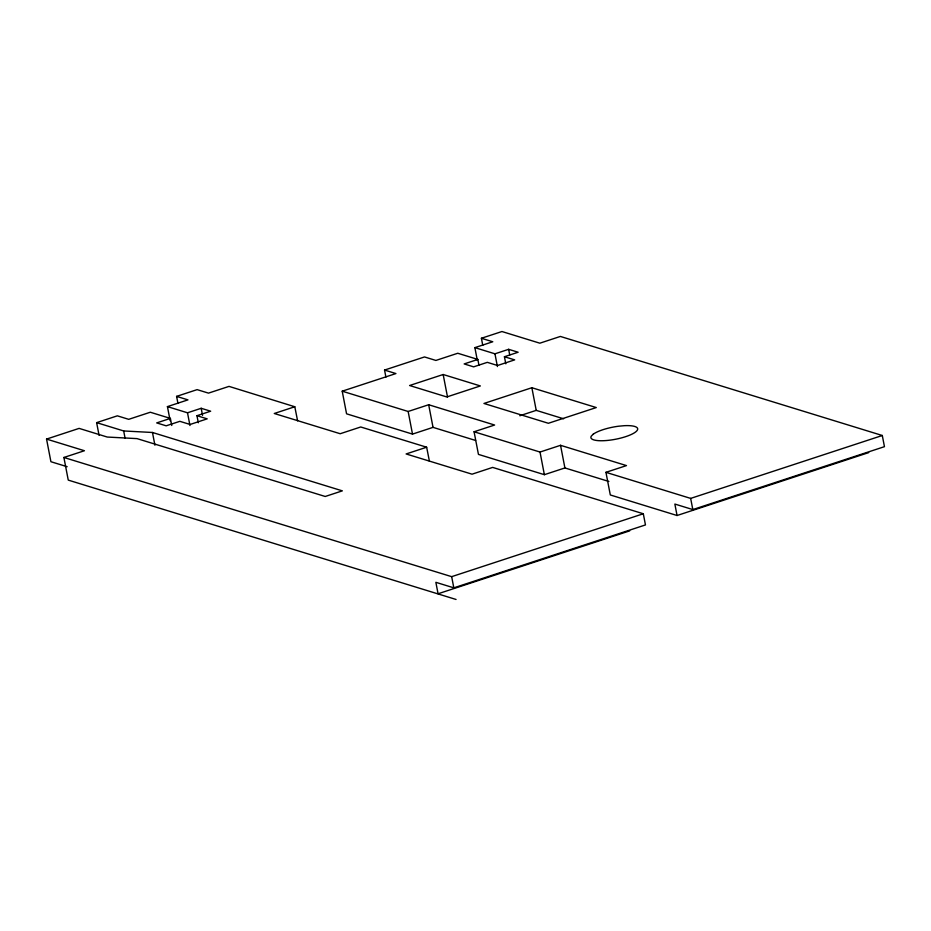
<?xml version="1.0" encoding="UTF-8"?>
<svg xmlns="http://www.w3.org/2000/svg" width="931" height="931" viewBox="0 0 931 931"><rect width="100%" height="100%" fill="white"/><g stroke="black" fill="none" stroke-linecap="round" stroke-linejoin="round"><path stroke-width="1.4" d="M67.148 466.71L50.914 461.718L46.55 439.083L79.112 428.388L107.251 437.046L137.043 438.617L325.222 496.479L342.34 490.858L152.463 432.484L123.683 430.96L96.626 422.639L99.082 435.371M96.626 422.639L117.341 415.831L128.711 419.334L150.31 412.235L170.385 418.403L171.746 425.479M177.961 403.449L176.599 396.385L197.128 389.635L208.486 393.126L229.026 386.388L294.801 406.754L297.606 420.835M170.152 420.765L167.429 406.614L187.957 399.876L176.599 396.385M170.385 418.403L156.699 422.907L166.172 425.816L179.858 421.324L190.087 424.466L207.194 418.845L196.965 415.703L198.326 422.767M167.429 406.614L187.503 412.794L201.189 408.29L210.662 411.199L196.965 415.703M456.062 599.471L68.254 480.105L63.89 457.47L84.43 450.732L46.55 439.083M385.911 377.136L384.55 370.061L424.513 356.945L435.883 360.437L457.761 353.256L477.847 359.436L478.941 365.092M482.77 345.343L481.408 338.267L501.949 331.529L539.84 343.19L560.369 336.44L882.297 435.499L884.45 446.671L692.815 509.571L674.859 504.055L677.058 515.506L868.704 452.606M294.801 406.754L274.273 413.492L340.199 433.73L360.728 426.98L426.654 447.217L429.435 461.334M475.613 440.468L433.031 427.364L412.503 434.102L346.565 413.818L342.212 391.183L395.919 373.564L384.55 370.061M477.324 360.367L474.88 347.635L492.778 341.758L481.408 338.267M477.847 359.436L464.162 363.928L473.635 366.849L487.32 362.345L497.55 365.499L514.668 359.878L504.427 356.736L505.801 363.812M474.88 347.635L494.955 353.815L508.652 349.323L518.125 352.244L504.427 356.736M443.168 374.506L409.605 385.515L446.787 396.955L480.349 385.946L443.168 374.506L447.532 397.13M342.212 391.183L408.15 411.479L428.679 404.741L494.605 425.025L474.077 431.763L478.441 454.386L544.367 474.682L564.908 467.944L608.862 481.467M531.869 387.727L483.957 403.46L548.371 423.279L596.282 407.557L531.869 387.727L536.221 410.362L563.627 418.799M519.801 415.75L536.221 410.362M426.654 447.217L406.125 453.956L472.052 474.182L492.65 467.409L643.309 513.761L645.462 524.933L453.816 587.845L435.859 582.317L438.07 593.769L629.705 530.868M474.077 431.763L540.015 452.047L560.543 445.309L626.482 465.593L605.941 472.331L610.305 494.966L677.058 515.506M63.89 457.47L451.663 576.661L643.309 513.761M605.941 472.331L690.662 498.399L882.297 435.499M690.662 498.399L692.815 509.571M560.543 445.309L564.908 467.944M540.015 452.047L544.367 474.682M508.652 349.323L509.734 354.979M494.955 353.815L497.41 366.546M428.679 404.741L433.031 427.364M451.663 576.661L453.816 587.845M408.15 411.479L412.503 434.102M201.189 408.29L202.551 415.366M187.503 412.794L189.959 425.514M152.463 432.484L154.918 445.204M123.683 430.96L125.045 438.036M593.14 434.265L591.266 436.162A23.81 6.203 -10.9 0 0 608.059 440.375A23.81 6.203 -10.9 0 0 636.234 431.449A23.81 6.203 -10.9 0 0 624.34 425.688L618.521 426.223A23.81 6.203 -10.9 0 0 593.14 434.265"/></g></svg>
